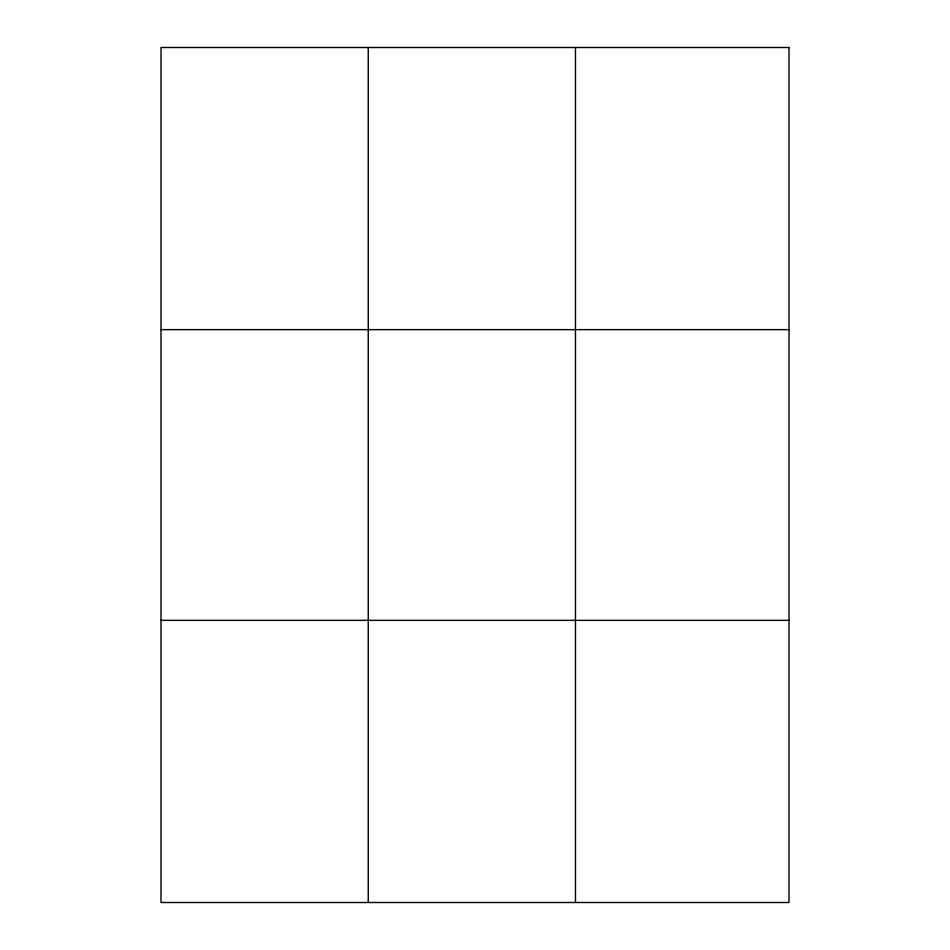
<?xml version="1.0" encoding="UTF-8"?>
<svg xmlns="http://www.w3.org/2000/svg" width="950" height="950" viewBox="0 0 950 950"><rect width="100%" height="100%" fill="white"/><g stroke="black" fill="none" stroke-linecap="round" stroke-linejoin="round"><path stroke-width="1.43" d="M368.244 47.5L368.244 902.5M575.474 47.5L575.474 902.5M161.013 329.65L788.987 329.65M161.013 620.35L788.987 620.35M788.987 47.5L788.987 902.5L161.013 902.5L161.013 47.5L788.987 47.5"/></g></svg>
